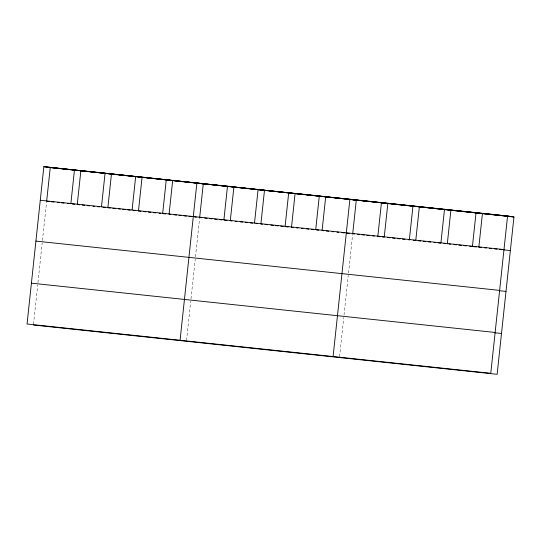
<?xml version="1.0" encoding="UTF-8"?>
<svg xmlns="http://www.w3.org/2000/svg" width="541" height="541" viewBox="0 0 541 541"><rect width="100%" height="100%" fill="white"/><g stroke="black" fill="none" stroke-linecap="round" stroke-linejoin="round"><path stroke-width="0.41" stroke-dasharray="2.71 2.03" d="M33.508 324.187L37.701 284.992M37.958 282.558L42.198 242.916M42.455 240.468L46.56 202.091M186.537 340.458L190.73 301.263M190.987 298.828L195.22 259.186M195.484 256.738L199.588 218.361M339.565 356.729L343.751 317.526M344.015 315.092L348.248 275.45M348.512 273.009L352.61 234.632"/><path stroke-width="0.81" d="M43.862 166.696L27.05 323.991L490.768 373.297L507.573 215.994L43.862 166.696L513.95 217.009L497.138 374.304L33.427 325.006M50.232 167.703L46.648 201.272L49.13 201.536M70.878 203.517L74.469 169.948M80.839 170.956L77.255 204.525L79.737 204.789M101.485 206.77L105.069 173.201M111.446 174.209L107.855 207.778L110.337 208.042M132.092 210.023L135.676 176.454M142.053 177.462L138.462 211.037L140.944 211.301M162.692 213.282L166.283 179.707M172.653 180.721L169.069 214.29L170.719 214.466M180.079 340.262L196.883 182.959L203.26 183.974L199.676 217.543L201.326 217.719M223.906 219.788L227.49 186.219M233.868 187.227L230.277 220.796L231.933 220.971M254.507 223.041L258.098 189.472M264.468 190.479L260.884 224.048L262.541 224.224M285.114 226.294L288.705 192.724M295.075 193.732L291.491 227.308L293.141 227.484M315.721 229.546L319.305 195.977M325.682 196.992L322.091 230.561L323.748 230.737M333.1 356.533L349.912 199.23L356.289 200.244L352.698 233.813L354.362 233.989M377.855 236.153L381.446 202.584M387.823 203.592L384.232 237.168L382.575 236.992M409.388 239.507L412.979 205.938M419.349 206.946L415.765 240.515L413.277 240.251M440.922 242.862L444.513 209.293M447.299 243.869L450.883 210.3M472.455 246.216L476.046 212.64M482.416 213.654L478.832 247.223L481.321 247.487M45.965 167.027L509.676 216.326M48.129 167.372L511.847 216.671M40.271 200.265L503.989 249.563M51.611 201.8L54.093 202.064M57.4 202.415L59.057 202.591M61.539 202.855L64.021 203.118M67.327 203.47L68.978 203.646M72.291 203.998L74.773 204.261M82.218 205.053L84.694 205.316M87.175 205.58L89.657 205.844M92.971 206.195L94.621 206.371M97.935 206.723L99.585 206.899M102.891 207.25L105.373 207.514M112.819 208.305L115.301 208.569M118.607 208.927L120.264 209.103M122.746 209.367L125.228 209.631M127.71 209.894L130.192 210.158M133.499 210.51L135.155 210.686M143.426 211.565L145.908 211.829M148.39 212.092L150.871 212.356M153.353 212.62L155.835 212.884M159.142 213.235L160.799 213.411M163.281 213.675L165.762 213.938M174.033 214.818L176.515 215.081M178.997 215.345L181.478 215.609M183.96 215.873L186.435 216.136M188.917 216.4L191.399 216.664M194.713 217.015L196.363 217.191M204.633 218.07L207.115 218.334M209.597 218.598L212.079 218.862M214.561 219.125L217.042 219.389M219.524 219.653L222.006 219.916M224.488 220.18L226.97 220.444M235.24 221.323L236.897 221.499M240.204 221.851L242.686 222.114M245.168 222.378L247.65 222.642M250.131 222.906L252.613 223.169M255.92 223.521L257.577 223.697M265.022 224.488L267.504 224.752M270.811 225.103L273.293 225.367M275.775 225.631L278.257 225.895M280.738 226.158L283.22 226.422M285.695 226.693L288.177 226.956M296.454 227.835L298.105 228.011M301.411 228.363L303.068 228.539M306.375 228.89L308.857 229.154M311.339 229.418L313.821 229.682M316.302 229.945L318.784 230.209M326.23 231L328.712 231.264M332.018 231.616L333.675 231.791M336.982 232.143L338.639 232.319M341.946 232.671L344.428 232.934M346.909 233.198L349.391 233.462M357.675 234.341L359.339 234.517M361.828 234.78L364.316 235.051M366.805 235.315L369.293 235.578M372.614 235.93L374.277 236.106M377.591 236.458L380.08 236.721M387.552 237.519L390.041 237.783M392.529 238.047L395.018 238.31M397.507 238.574L399.995 238.845M402.49 239.108L404.979 239.372M408.299 239.724L409.956 239.9M418.254 240.786L420.742 241.049M423.231 241.313L425.72 241.577M428.208 241.841L430.704 242.104M434.017 242.456L435.681 242.639M438.169 242.902L440.658 243.166M443.978 243.518L445.635 243.693M448.956 244.045L450.619 244.221M453.933 244.579L456.428 244.843M458.917 245.107L461.405 245.371M463.894 245.634L466.383 245.898M469.703 246.25L471.36 246.432M473.848 246.696L476.337 246.96M484.641 247.839L486.298 248.015M489.619 248.373L491.275 248.549M494.596 248.901L497.084 249.164M499.573 249.428L502.062 249.692M503.725 249.868L510.359 250.578M35.909 241.097L499.627 290.395M499.363 290.7L505.997 291.41M31.412 283.166L495.13 332.465M494.866 332.769L501.5 333.479M507.573 215.994L513.95 217.009"/></g></svg>
